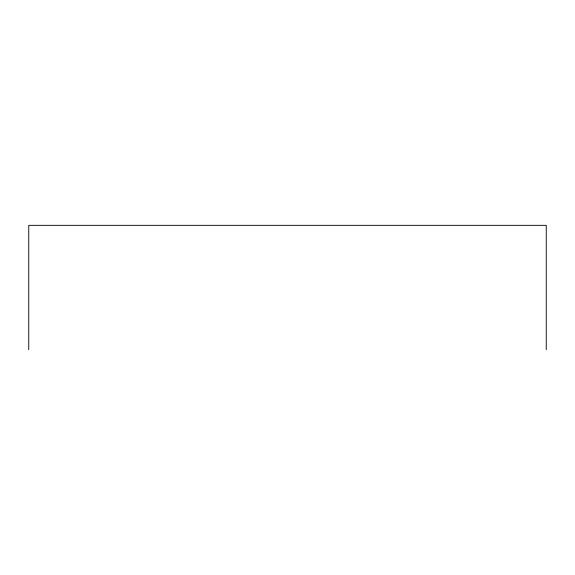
<?xml version="1.0" encoding="UTF-8"?>
<svg xmlns="http://www.w3.org/2000/svg" width="575" height="575" viewBox="0 0 575 575"><rect width="100%" height="100%" fill="white"/><g stroke="black" fill="none" stroke-linecap="round" stroke-linejoin="round"><path stroke-width="0.86" d="M546.25 349.658L546.25 225.342L28.75 225.342L28.75 349.658"/></g></svg>
